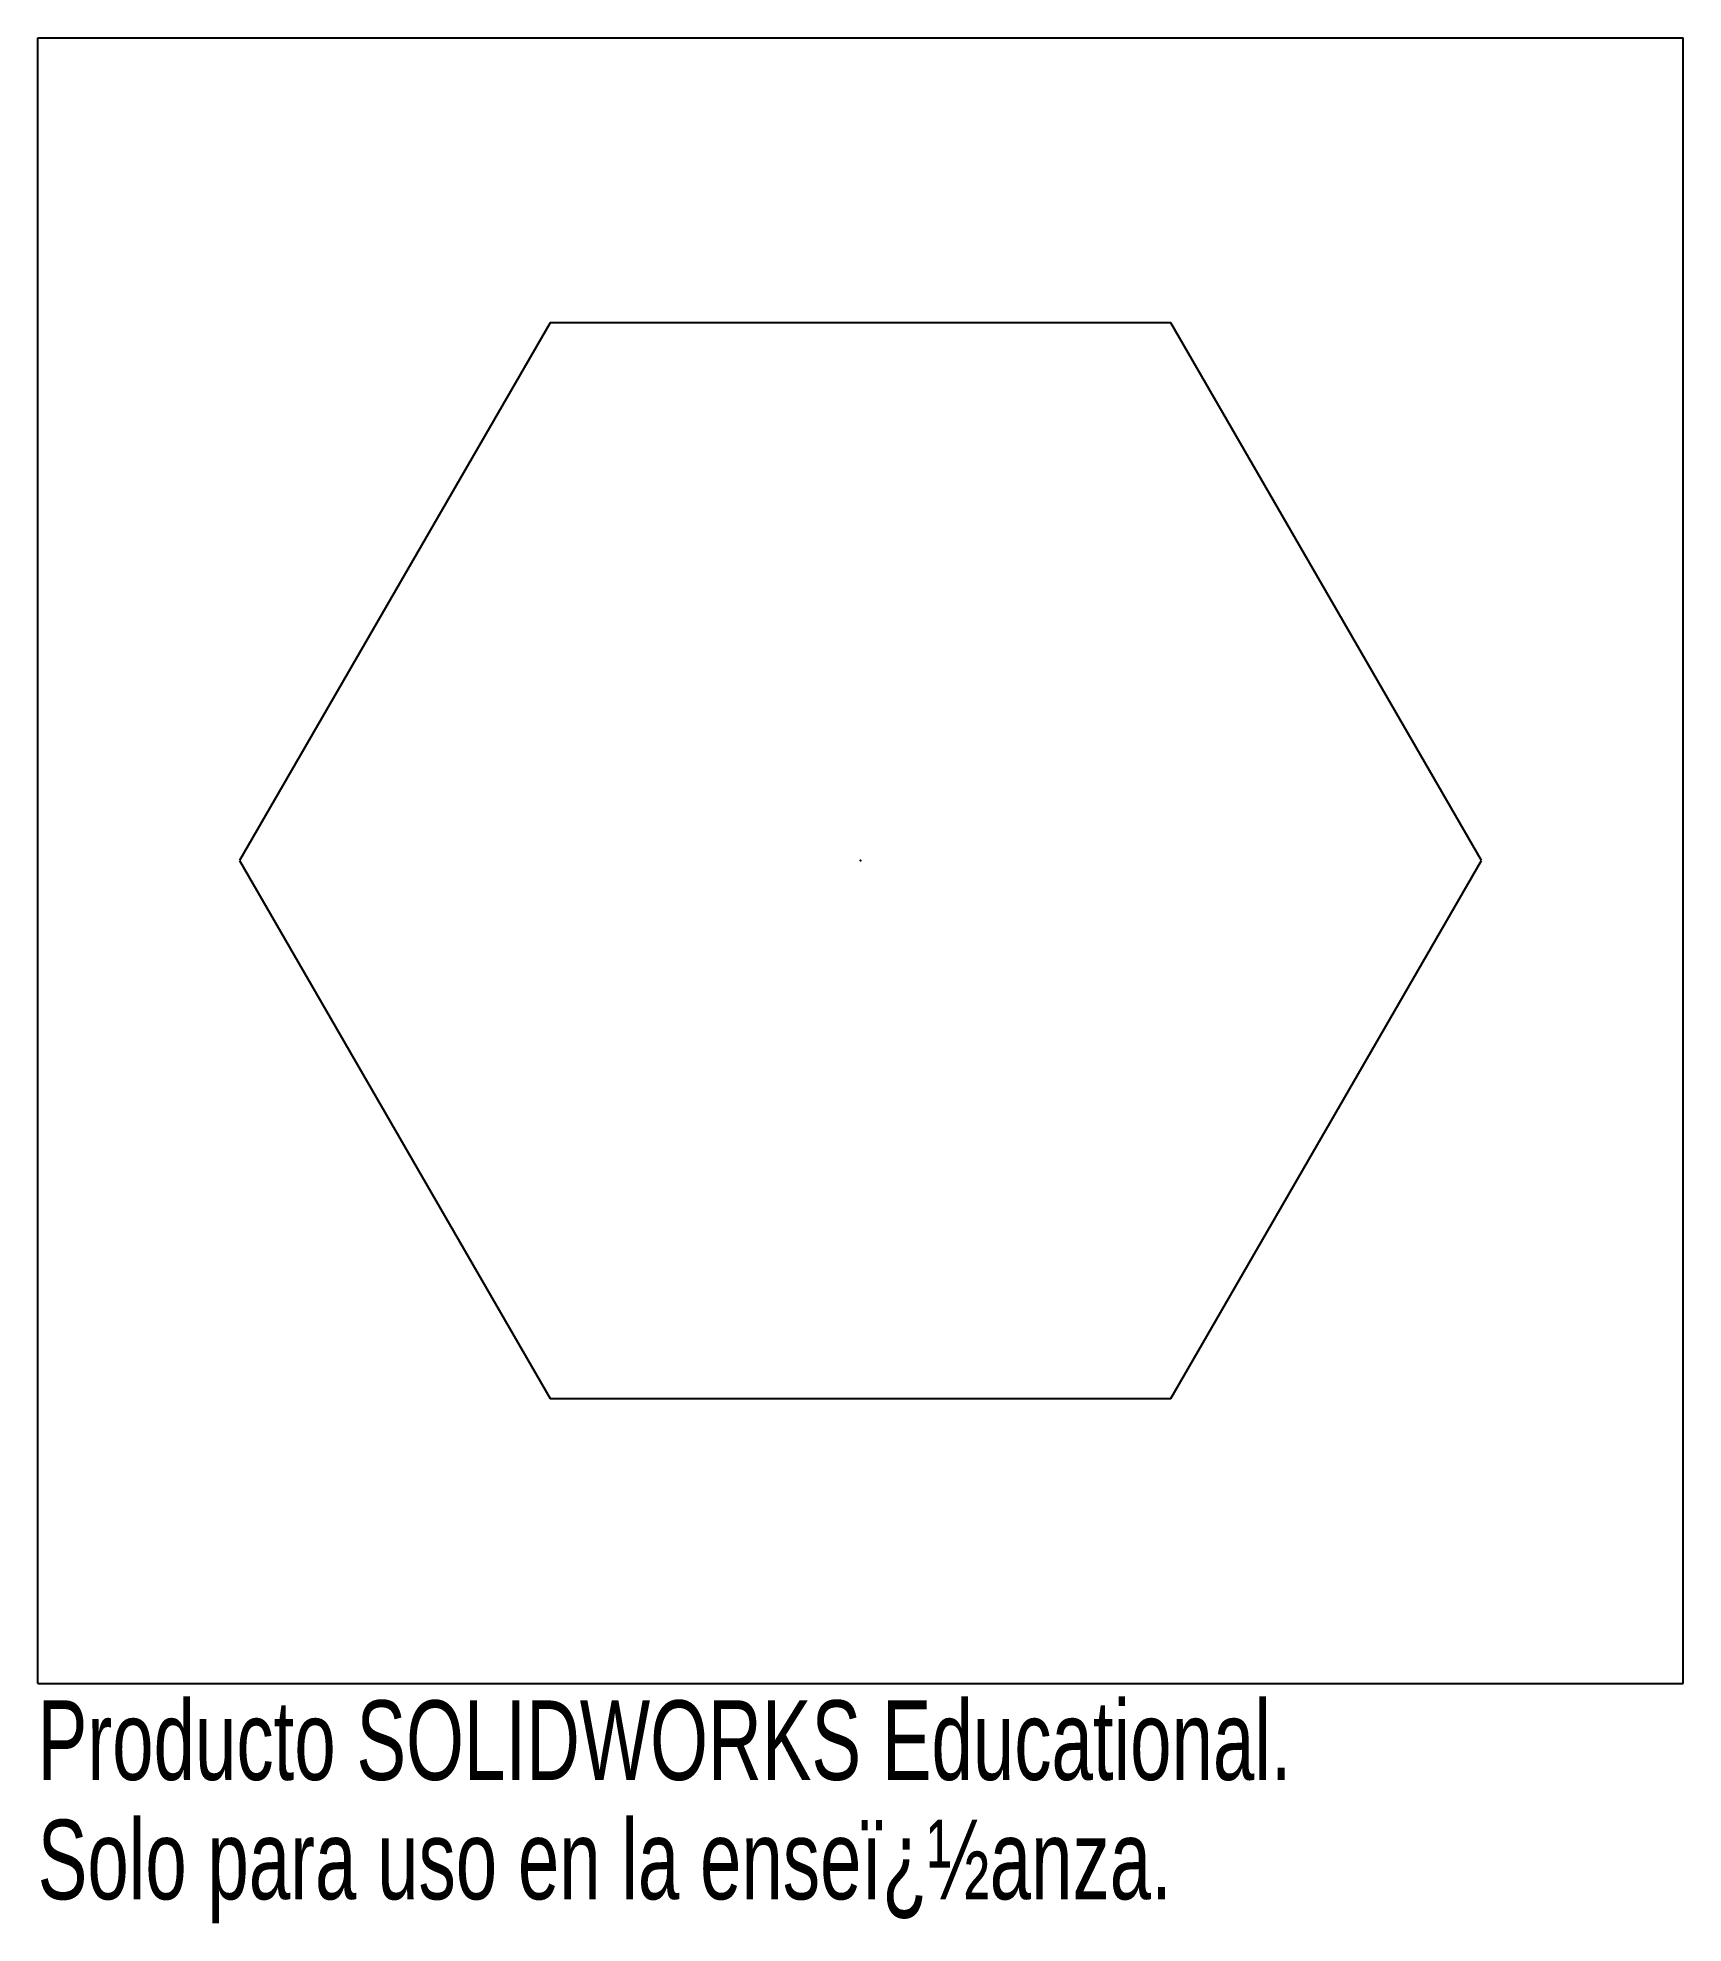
# Model space of a CAD drawing. Header units: millimetres. Extents: x -50 to 50, y -65 to 50.
import ezdxf

# ---------------------------------------------------------------- set-up
doc = ezdxf.new("R2010")
doc.units = ezdxf.units.MM
doc.header["$PDSIZE"] = -1
doc.styles.add('SLDTEXTSTYLE0', font='TXT', dxfattribs={"width": 0.7})

msp = doc.modelspace()

# ---------------------------------------------------------------- linework, layer by layer
at = {"color": 7, "linetype": 'Continuous'}
for p, q in [((-50, -50), (-50, 50)), ((-50, 50), (50, 50)), ((50, -50), (50, 50)), ((-18.86, 32.67), (-37.73, 0)), ((18.86, 32.67), (-18.86, 32.67)), ((37.73, 0), (18.86, 32.67)), ((-37.73, 0), (-18.86, -32.67)), ((18.86, -32.67), (37.73, 0)), ((-18.86, -32.67), (18.86, -32.67)), ((-50, -50), (50, -50))]:
    msp.add_line(p, q, dxfattribs=at)
msp.add_point((0, 0), dxfattribs=at)

# ---------------------------------------------------------------- texts
at = {"color": 7, "linetype": 'Continuous', "char_height": 4.8336, "attachment_point": 1, "style": 'SLDTEXTSTYLE0'}
for s, insert in [('Producto SOLIDWORKS Educational.', (-50, -51.02)), ('Solo para uso en la enseï¿½anza.', (-50, -58.27))]:
    msp.add_mtext(s, dxfattribs=dict(at, insert=insert))

doc.saveas('drawing.dxf')
